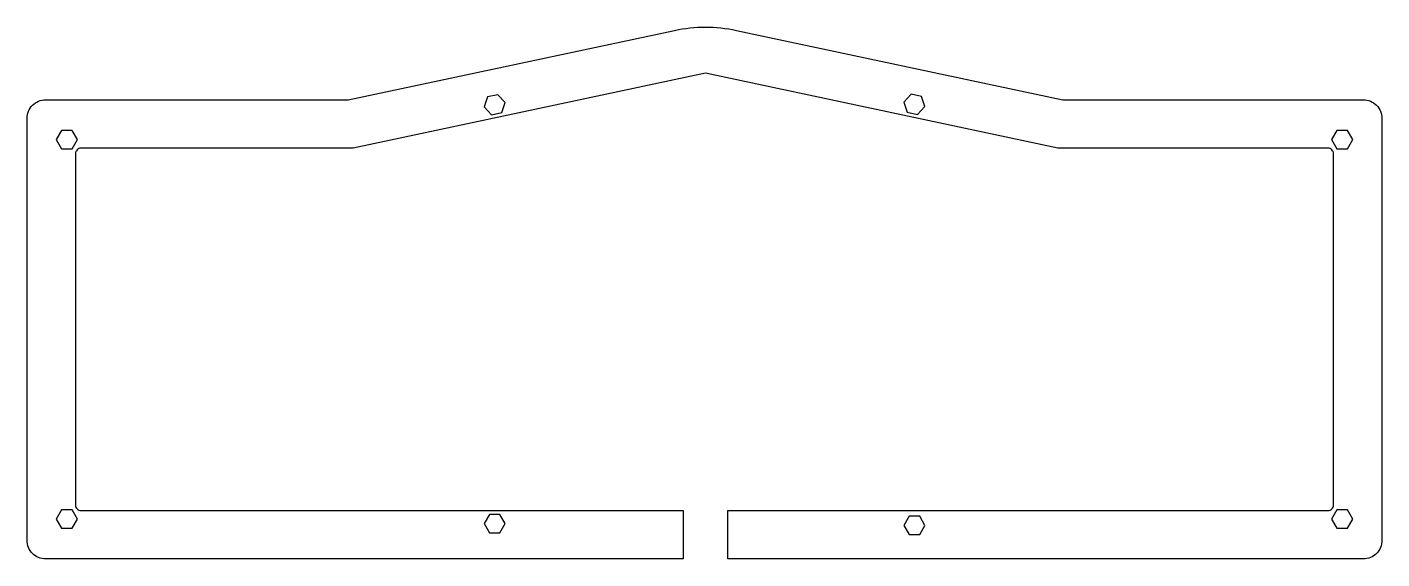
# Model space of a CAD drawing. Header units: millimetres. Extents: x -307 to 57, y 118 to 261.
import ezdxf

# ---------------------------------------------------------------- set-up
doc = ezdxf.new("R2010")
doc.units = ezdxf.units.MM
doc.layers.get('0').update_dxf_attribs({"linetype": 'CONTINUOUS'})

msp = doc.modelspace()

# ---------------------------------------------------------------- linework, layer by layer
msp.add_lwpolyline([(-130.64, 130.77), (-130.64, 117.77), (-302.01, 117.77, -0.414214), (-307.01, 122.77), (-307.01, 236.11, -0.414214), (-302.01, 241.11), (-220.73, 241.11), (-132.95, 259.77, -0.105104), (-116.32, 259.77), (-28.54, 241.11), (52.23, 241.11, -0.414214), (57.23, 236.11), (57.23, 122.77, -0.414214), (52.23, 117.77), (-118.64, 117.77), (-118.64, 130.77), (42.73, 130.77, 0.414214), (44.23, 132.27), (44.23, 226.61, 0.414214), (42.73, 228.11), (-29.91, 228.11), (-124.64, 248.25), (-219.37, 228.11), (-292.51, 228.11, 0.414214), (-294.01, 226.61), (-294.01, 132.27, 0.414214), (-292.51, 130.77)], format="xyb", close=True)
for points in [[(-183.21, 241.9), (-184.09, 239.19), (-182.19, 237.07), (-179.4, 237.66), (-178.52, 240.37), (-180.43, 242.49)], [(-67.59, 237.18), (-65.68, 239.29), (-66.56, 242.01), (-69.35, 242.6), (-71.26, 240.48), (-70.37, 237.77)], [(-299.16, 230.41), (-297.73, 227.94), (-294.88, 227.94), (-293.46, 230.41), (-294.88, 232.88), (-297.73, 232.88)], [(45.11, 232.88), (43.68, 230.41), (45.11, 227.94), (47.96, 227.94), (49.38, 230.41), (47.96, 232.88)], [(-297.73, 130.94), (-299.16, 128.47), (-297.73, 126), (-294.88, 126), (-293.46, 128.47), (-294.88, 130.94)], [(-182.73, 129.74), (-184.16, 127.27), (-182.73, 124.8), (-179.88, 124.8), (-178.46, 127.27), (-179.88, 129.74)], [(-69.88, 129.24), (-71.31, 126.77), (-69.88, 124.3), (-67.03, 124.3), (-65.61, 126.77), (-67.03, 129.24)], [(43.68, 128.47), (45.11, 126), (47.96, 126), (49.38, 128.47), (47.96, 130.94), (45.11, 130.94)]]:
    msp.add_lwpolyline(points, close=True)

doc.saveas('drawing.dxf')
